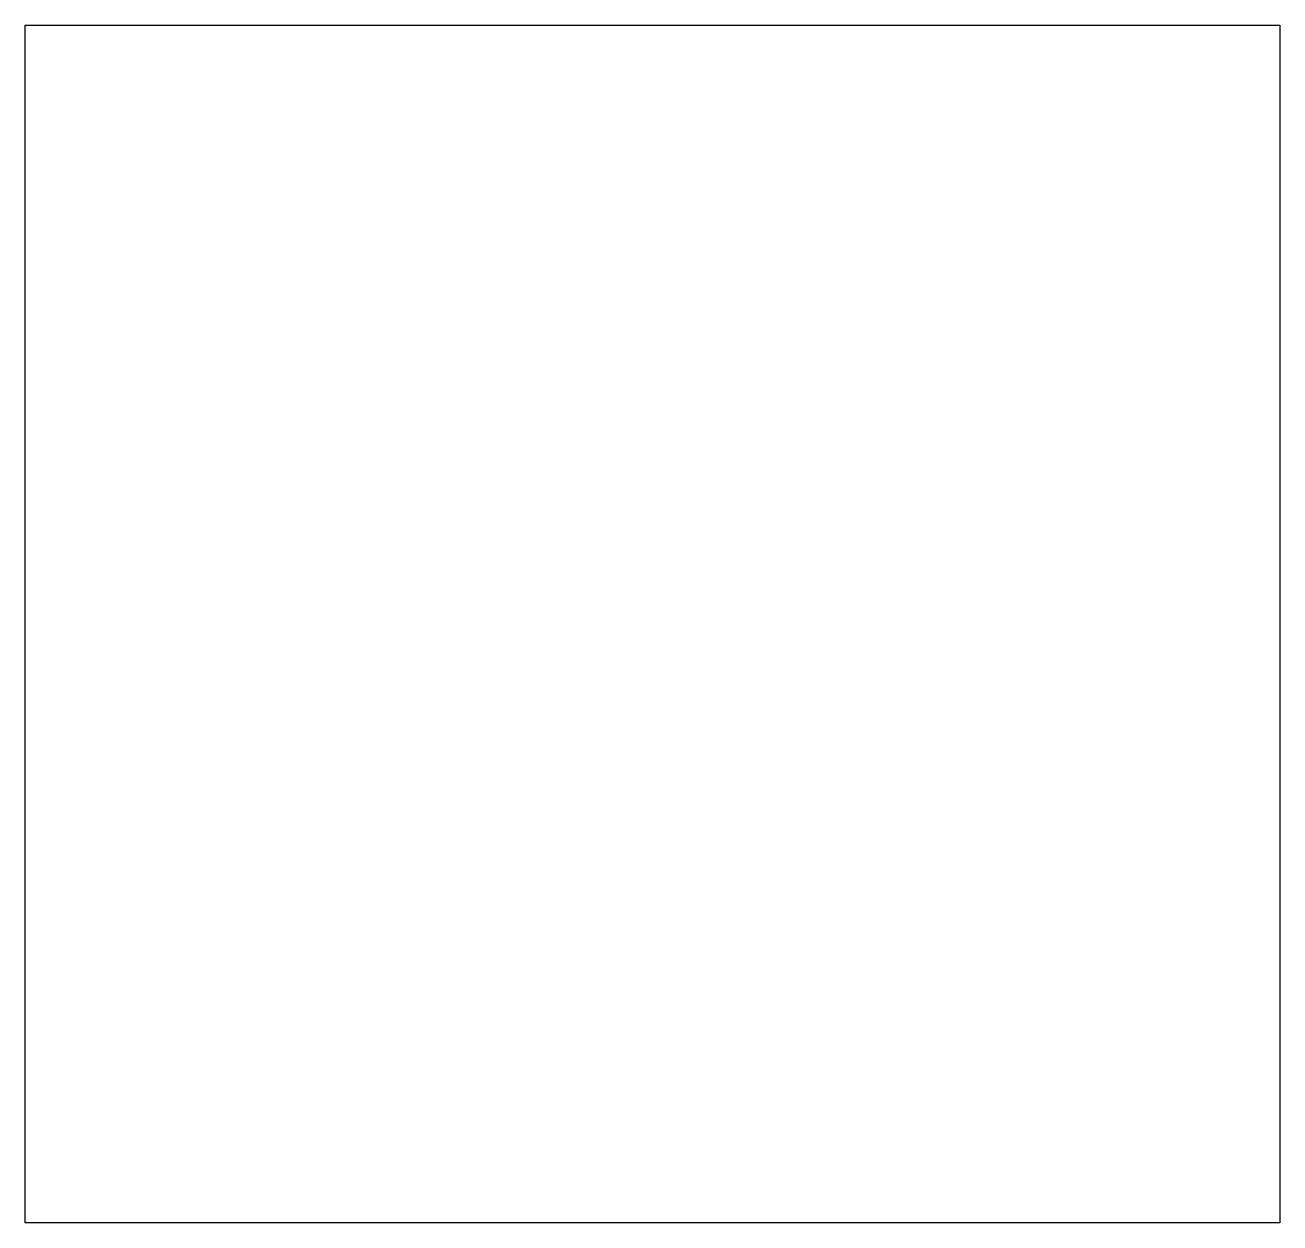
# Model space of a CAD drawing. Header units: millimetres. Extents: x 57 to 101, y 157.5 to 199.5.
import ezdxf

# ---------------------------------------------------------------- set-up
doc = ezdxf.new("R2010")
doc.units = ezdxf.units.MM
doc.layers.add('Calque_1', color=7, linetype='CONTINUOUS')

msp = doc.modelspace()

# ---------------------------------------------------------------- linework, layer by layer
at = {"layer": 'Calque_1', "color": 7}
msp.add_lwpolyline([(56.953671, 199.528954), (100.953671, 199.528954), (100.953671, 157.528954), (56.953671, 157.528954)], close=True, dxfattribs=at)

doc.saveas('drawing.dxf')
